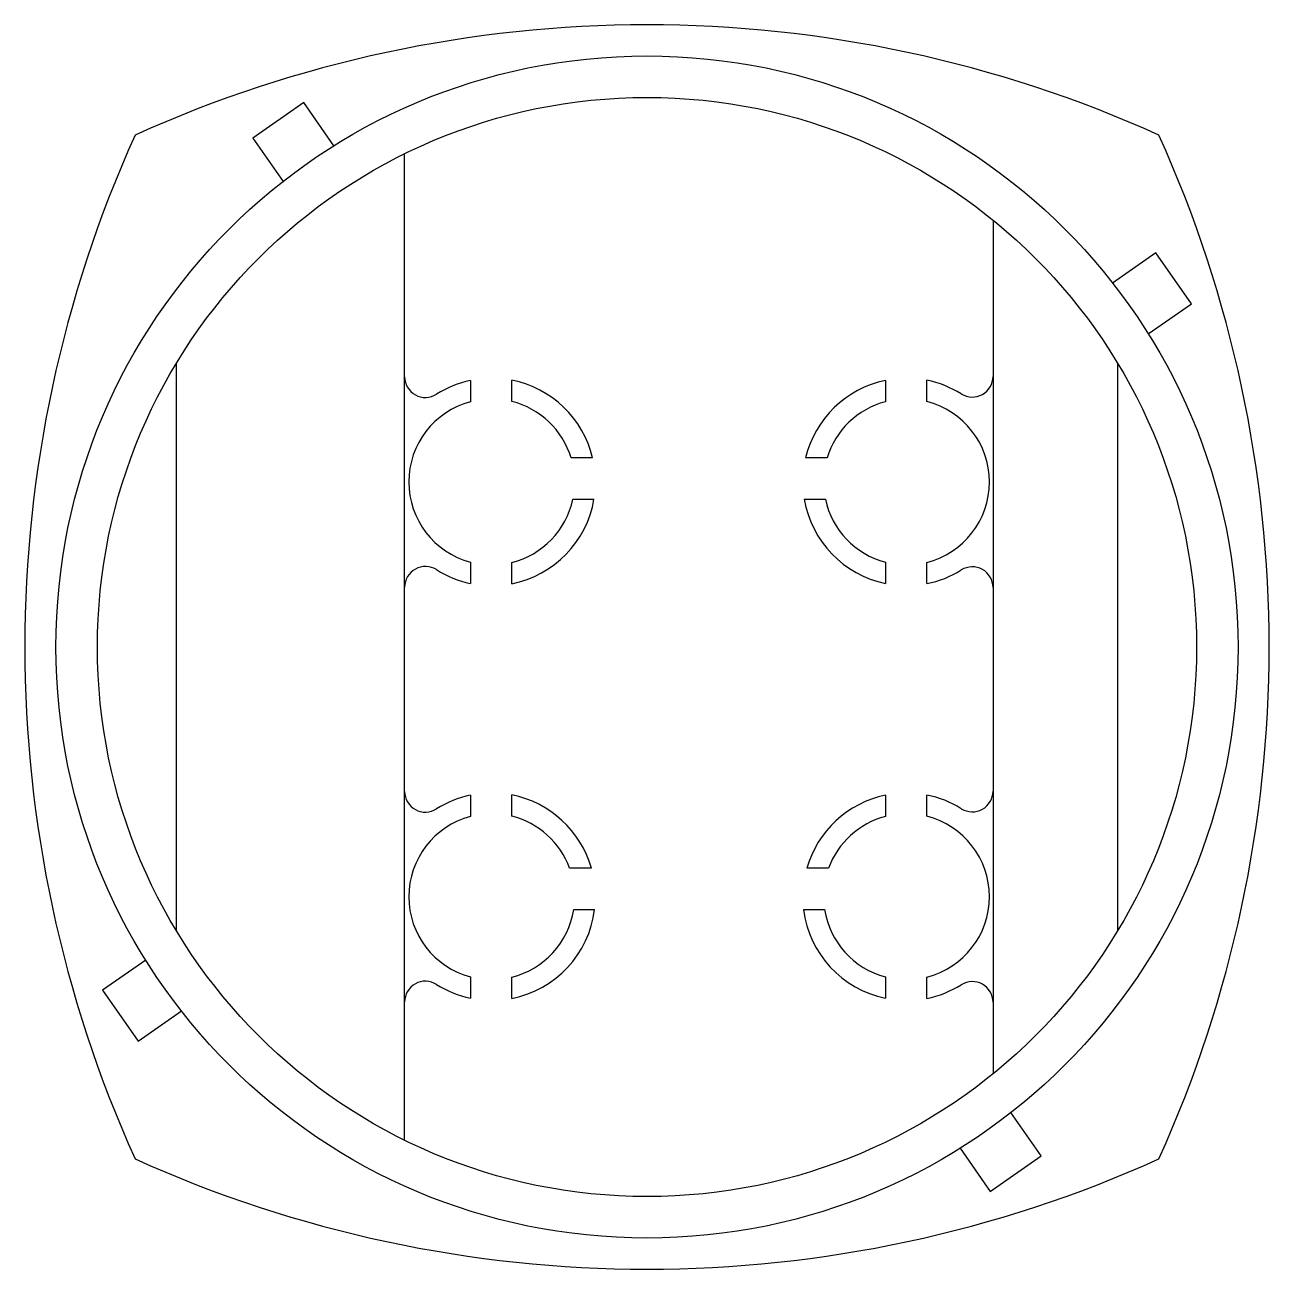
# Model space of a CAD drawing. Header units: millimetres. Extents: x -30 to 30, y -30 to 30.
import ezdxf

# ---------------------------------------------------------------- set-up
doc = ezdxf.new("R2010")
doc.units = ezdxf.units.MM

msp = doc.modelspace()

# ---------------------------------------------------------------- linework, layer by layer
at = {"color": 7, "linetype": 'Continuous', "lineweight": 25}
for p, q in [((-16.552, 26.254), (-19.01, 24.533)), ((-15.096, 24.174), (-16.552, 26.254)), ((-19.01, 24.533), (-17.553, 22.453)), ((-11.686, -23.784), (-11.686, 23.784)), ((16.686, 20.587), (16.686, -20.587)), ((24.533, 19.01), (22.453, 17.553)), ((26.254, 16.552), (24.533, 19.01)), ((24.174, 15.096), (26.254, 16.552)), ((-22.686, -13.696), (-22.686, 13.696)), ((22.686, 13.696), (22.686, -13.696)), ((-8.517, 12.852), (-8.517, 11.824)), ((-6.517, 11.84), (-6.517, 12.865)), ((11.496, 12.855), (11.496, 11.828)), ((13.496, 11.837), (13.496, 12.862)), ((-2.623, 9.122), (-3.659, 9.122)), ((8.687, 9.122), (7.651, 9.122)), ((-3.574, 7.122), (-2.556, 7.122)), ((7.585, 7.122), (8.603, 7.122)), ((-8.517, 4.094), (-8.517, 3.067)), ((-6.517, 3.054), (-6.517, 4.078)), ((11.496, 4.091), (11.496, 3.064)), ((13.496, 3.057), (13.496, 4.082)), ((-8.517, -7.148), (-8.517, -8.176)), ((-6.517, -8.16), (-6.517, -7.135)), ((11.496, -7.145), (11.496, -8.172)), ((13.496, -8.163), (13.496, -7.138)), ((-2.679, -10.665), (-3.73, -10.665)), ((8.758, -10.665), (7.707, -10.665)), ((-3.535, -12.665), (-2.525, -12.665)), ((7.553, -12.665), (8.563, -12.665)), ((-24.174, -15.096), (-26.254, -16.552)), ((-8.517, -15.906), (-8.517, -16.933)), ((-6.517, -16.946), (-6.517, -15.922)), ((11.496, -15.909), (11.496, -16.936)), ((13.496, -16.943), (13.496, -15.918)), ((-26.254, -16.552), (-24.533, -19.01)), ((-24.533, -19.01), (-22.453, -17.553)), ((19.01, -24.533), (17.553, -22.453)), ((15.096, -24.174), (16.552, -26.254)), ((16.552, -26.254), (19.01, -24.533))]:
    msp.add_line(p, q, dxfattribs=at)
for radius in [28.5, 26.5]:
    msp.add_circle((0, 0), radius, dxfattribs=at)
for centre, radius, start, end in [((0, -30), 60, 65.70481, 114.29519), ((30, 0), 60, 155.70481, 204.29519), ((-30, 0), 60, 335.70481, 24.29519), ((-10.686, 13.034), 1, 180, 302.23594), ((-7.486, 7.959), 5, 101.90258, 122.23594), ((-7.486, 7.959), 5, 13.44647, 78.82818), ((12.514, 7.959), 5, 101.7497, 166.55353), ((12.514, 7.959), 5, 58.08349, 78.67562), ((15.686, 13.052), 1, 238.08349, 0), ((-7.486, 7.959), 4, 104.94017, 255.05983), ((-7.486, 7.959), 4, 16.89813, 75.98418), ((12.514, 7.959), 4, 104.74667, 163.10187), ((12.514, 7.959), 4, 284.20868, 75.79132), ((-7.486, 7.959), 5, 281.17182, 350.35964), ((-7.486, 7.959), 4, 284.01582, 347.91697), ((12.514, 7.959), 5, 189.64036, 258.2503), ((12.514, 7.959), 4, 192.08303, 255.25333), ((-10.686, 2.884), 1, 57.76406, 180), ((-7.486, 7.959), 5, 237.76406, 258.09742), ((12.514, 7.959), 5, 281.32438, 301.91651), ((15.686, 2.866), 1, 0, 121.91651), ((-10.686, -6.966), 1, 180, 302.23594), ((-7.486, -12.041), 5, 101.90258, 122.23594), ((-7.486, -12.041), 5, 15.97482, 78.82818), ((12.514, -12.041), 5, 101.7497, 164.02518), ((12.514, -12.041), 5, 58.08349, 78.67562), ((15.686, -6.948), 1, 238.08349, 0), ((-7.486, -12.041), 4, 104.94017, 255.05983), ((-7.486, -12.041), 4, 20.12191, 75.98418), ((12.514, -12.041), 4, 104.74667, 159.87809), ((12.514, -12.041), 4, 284.20868, 75.79132), ((-7.486, -12.041), 5, 281.17182, 352.83166), ((-7.486, -12.041), 4, 284.01582, 351.02629), ((12.514, -12.041), 5, 187.16834, 258.2503), ((12.514, -12.041), 4, 188.97371, 255.25333), ((-10.686, -17.116), 1, 57.76406, 180), ((15.686, -17.134), 1, 0, 121.91651), ((-7.486, -12.041), 5, 237.76406, 258.09742), ((12.514, -12.041), 5, 281.32438, 301.91651), ((0, 30), 60, 245.70481, 294.29519)]:
    msp.add_arc(centre, radius, start, end, dxfattribs=at)

doc.saveas('drawing.dxf')
